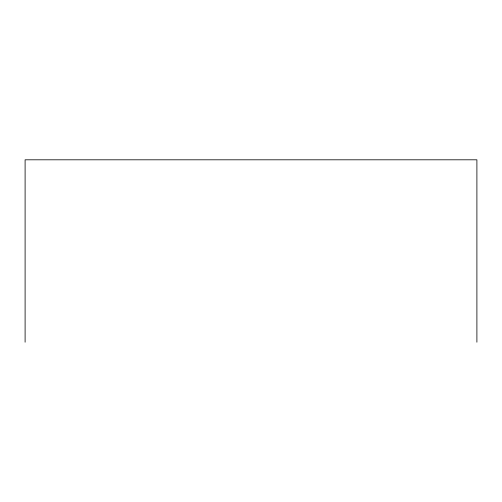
<?xml version="1.0" encoding="UTF-8"?>
<svg xmlns="http://www.w3.org/2000/svg" width="502" height="502" viewBox="0 0 502 502"><rect width="100%" height="100%" fill="white"/><g stroke="black" fill="none" stroke-linecap="round" stroke-linejoin="round"><path stroke-width="0.75" d="M476.9 342.195L476.9 159.805L25.1 159.805L25.1 342.195"/></g></svg>
